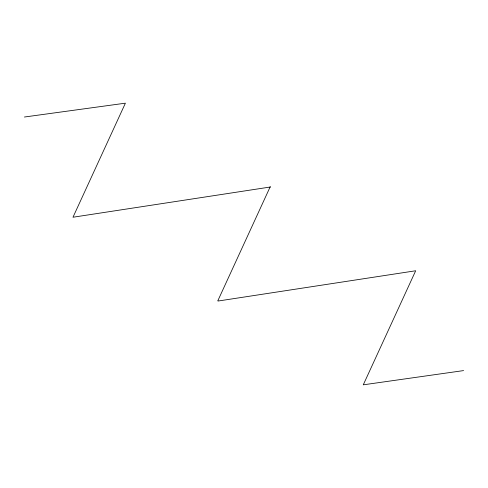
<?xml version="1.0" encoding="UTF-8"?>
<svg xmlns="http://www.w3.org/2000/svg" width="488" height="488" viewBox="0 0 488 488"><rect width="100%" height="100%" fill="white"/><g stroke="black" fill="none" stroke-linecap="round" stroke-linejoin="round"><path stroke-width="0.73" d="M217.794 300.834L270.206 186.776M270.541 186.971L72.987 217.233L125.398 103.175L24.4 117.022M218.13 301.029L415.685 270.767L363.273 384.825L463.6 370.593"/></g></svg>
